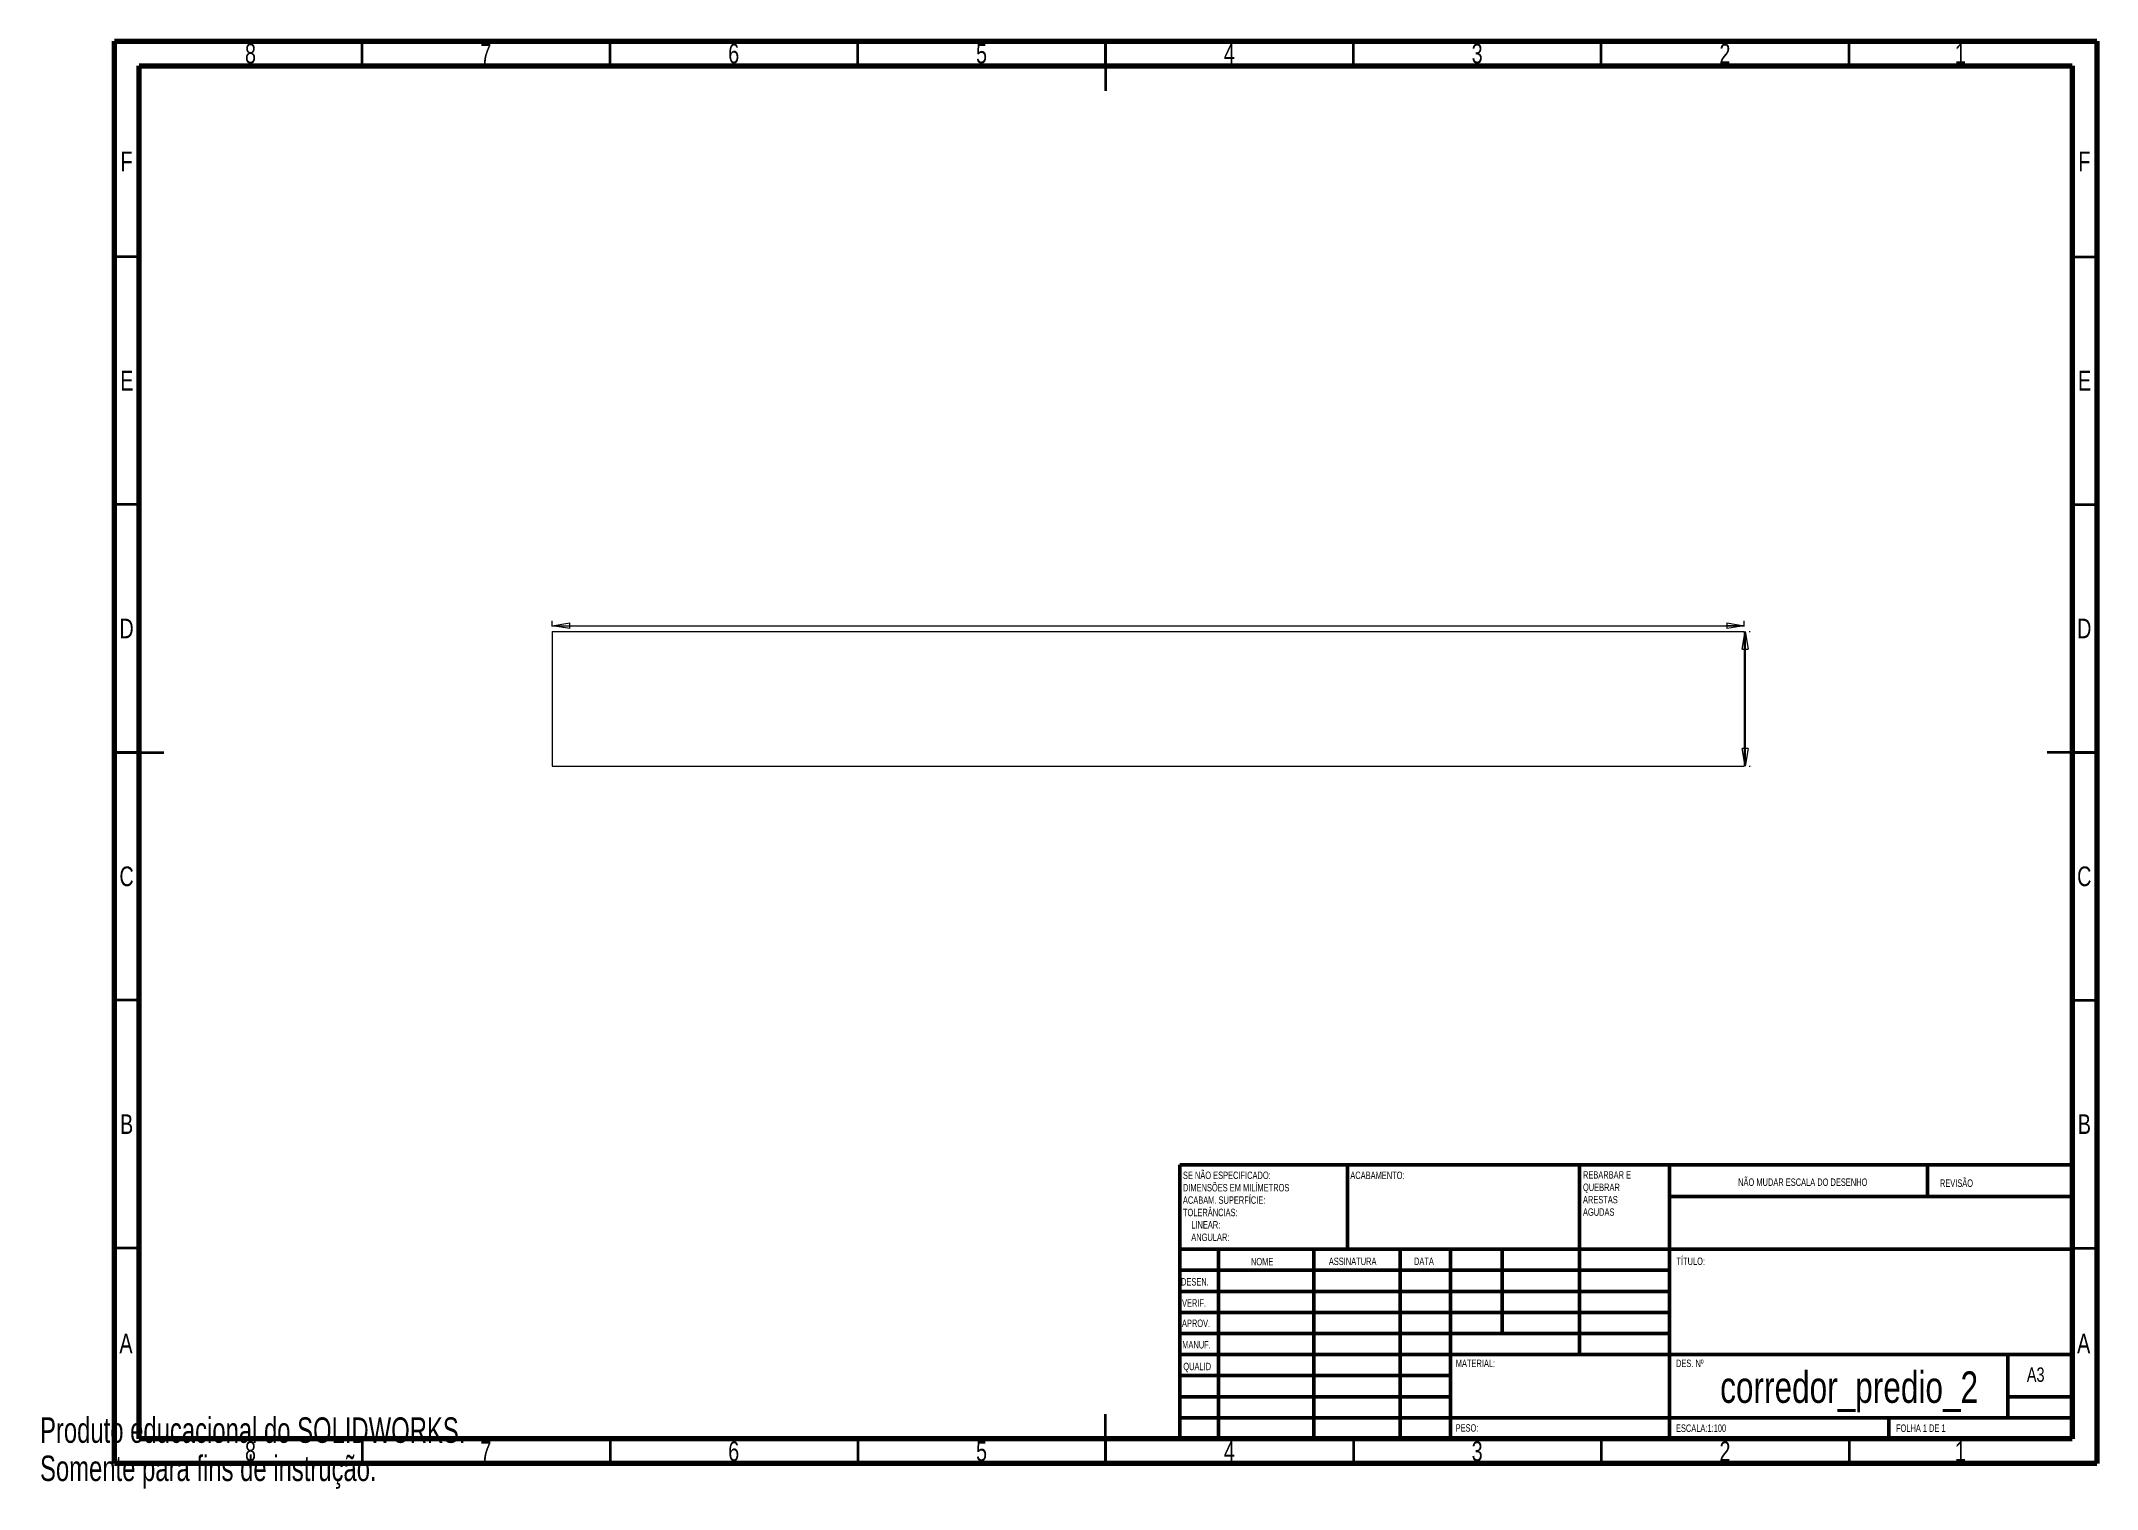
# Model space of a CAD drawing. Header units: millimetres. Extents: x 0 to 415, y 0 to 292.
import ezdxf

# ---------------------------------------------------------------- set-up
doc = ezdxf.new("R2010")
doc.units = ezdxf.units.MM
doc.styles.add('SLDTEXTSTYLE0', font='TXT', dxfattribs={"width": 0.75})
doc.styles.add('SLDTEXTSTYLE1', font='TXT', dxfattribs={"width": 0.6875})
doc.styles.add('SLDTEXTSTYLE2', font='TXT', dxfattribs={"width": 0.7})
doc.dimstyles.new('SLDDIMSTYLE0', dxfattribs={"dimtxt": 0.035, "dimasz": 3.556, "dimexe": 0, "dimexo": 0.0625, "dimgap": 0.00875, "dimtad": 1, "dimlfac": 100, "dimrnd": 1e-09, "dimzin": 12, "dimdsep": 46, "dimtxsty": 'SLDTEXTSTYLE0', "dimblk1": 'CLOSED', "dimblk2": 'CLOSED', "dimsah": 1, "dimcen": 0.09, "dimadec": 0, "dimazin": 3, "dimtfac": 1, "dimtofl": 0, "dimtmove": 0, "dimatfit": 3, "dimldrblk": 'CLOSED', "dimfxl": 1, "dimfrac": 2, "dimtolj": 1, "dimtzin": 12, "dimarcsym": 0})

# ---------------------------------------------------------------- blocks, each defined once
blk = doc.blocks.new('_Closed')
at = {"color": 0, "linetype": 'ByBlock', "lineweight": -2}
for p, q in [((-1, 0.166667), (0, 0)), ((-1, 0.166667), (-1, -0.166667)), ((0, 0), (-1, -0.166667)), ((0, 0), (-1, 0))]:
    blk.add_line(p, q, dxfattribs=at)
blk = doc.blocks.new('_D')
at = {"color": 7, "linetype": 'Continuous', "lineweight": 0}
for p, q in [((344.04, 172.9), (344.04, 145.7)), ((344.86, 172.9), (345.04, 172.9)), ((344.86, 145.7), (345.04, 145.7))]:
    blk.add_line(p, q, dxfattribs=at)
at = {"color": 7, "linetype": 'Continuous', "lineweight": 18, "xscale": 3.556, "yscale": 3.556}
for p, rotation in [((344.04, 172.9), 90), ((344.04, 145.7), 270)]:
    blk.add_blockref('_Closed', p, dxfattribs=dict(at, rotation=rotation))
at = {"color": 7, "linetype": 'Continuous', "lineweight": 18, "insert": (344, 159), "char_height": 0.035, "attachment_point": 1, "rotation": 90, "style": 'SLDTEXTSTYLE0'}
blk.add_mtext('2720,00', dxfattribs=at)
blk = doc.blocks.new('_D_1')
at = {"color": 7, "linetype": 'Continuous', "lineweight": 0}
for p, q in [((103.32, 173.9), (103.32, 175.06)), ((343.86, 173.9), (343.86, 175.06)), ((103.32, 174.06), (343.86, 174.06))]:
    blk.add_line(p, q, dxfattribs=at)
at = {"color": 7, "linetype": 'Continuous', "lineweight": 18, "xscale": 3.556, "yscale": 3.556, "rotation": 180}
blk.add_blockref('_Closed', (103.32, 174.06), dxfattribs=at)
at = {"color": 7, "linetype": 'Continuous', "lineweight": 18, "xscale": 3.556, "yscale": 3.556}
blk.add_blockref('_Closed', (343.86, 174.06), dxfattribs=at)
at = {"color": 7, "linetype": 'Continuous', "lineweight": 18, "insert": (235.55, 174.11), "char_height": 0.035, "attachment_point": 1, "style": 'SLDTEXTSTYLE0'}
blk.add_mtext('24054,00', dxfattribs=at)

msp = doc.modelspace()

# ---------------------------------------------------------------- linework, layer by layer
at = {"color": 7, "linetype": 'Continuous', "lineweight": 70}
for p, q in [((15, 5), (15, 292)), ((15, 292), (415, 292)), ((415, 292), (415, 5)), ((20, 10), (20, 287)), ((20, 287), (410, 287)), ((410, 287), (410, 10)), ((410, 10), (20, 10)), ((415, 5), (15, 5))]:
    msp.add_line(p, q, dxfattribs=at)
at = {"color": 7, "linetype": 'Continuous', "lineweight": 35}
for p, q in [((65, 287), (65, 292)), ((115, 287), (115, 292)), ((165, 287), (165, 292)), ((215, 292), (215, 282)), ((215, 287), (215, 292)), ((265, 287), (265, 292)), ((315, 287), (315, 292)), ((365, 287), (365, 292)), ((20, 248.5), (15, 248.5)), ((410, 248.5), (415, 248.5)), ((20, 198.5), (15, 198.5)), ((410, 198.5), (415, 198.5)), ((15, 148.5), (25, 148.5)), ((20, 148.5), (15, 148.5)), ((415, 148.5), (405, 148.5)), ((410, 148.5), (415, 148.5)), ((20, 98.5), (15, 98.5)), ((410, 98.5), (415, 98.5)), ((20, 48.5), (15, 48.5)), ((410, 48.5), (415, 48.5)), ((215, 5), (215, 15)), ((65, 10), (65, 5)), ((115, 10), (115, 5)), ((165, 10), (165, 5)), ((215, 10), (215, 5)), ((265, 10), (265, 5)), ((315, 10), (315, 5)), ((365, 10), (365, 5))]:
    msp.add_line(p, q, dxfattribs=at)
at = {"color": 7, "linetype": 'Continuous', "lineweight": 18}
for p, q in [((103.31914, 172.89953), (343.85914, 172.89953)), ((103.31914, 172.89953), (103.31914, 145.69953)), ((343.85914, 172.89953), (343.85914, 145.69953)), ((103.31914, 145.69953), (343.85914, 145.69953))]:
    msp.add_line(p, q, dxfattribs=at)
at = {"color": 7, "linetype": 'Continuous', "lineweight": 50}
for p, q in [((230, 65.25), (410, 65.25)), ((230, 65.25), (230, 10)), ((263.8, 48.25), (263.8, 65.25)), ((310.6, 65.25), (310.6, 27)), ((328.8, 65.25), (328.8, 10)), ((380.8, 58.875), (380.8, 65.25)), ((410, 58.875), (328.8, 58.875)), ((410, 48.25), (230, 48.25)), ((237.8, 48.25), (237.8, 10)), ((256.99095, 48.25), (256.99095, 10)), ((274.39893, 48.25), (274.39893, 10)), ((284.6, 10), (284.6, 48.25)), ((295, 31.25), (295, 48.25)), ((328.8, 44), (230, 44)), ((328.8, 39.75), (230, 39.75)), ((328.8, 35.5), (230, 35.5)), ((328.8, 31.25), (230, 31.25)), ((284.6, 27), (230, 27)), ((284.6, 27), (410, 27)), ((397, 14.25), (397, 27)), ((284.6, 22.74993), (230, 22.74993)), ((284.6, 18.5), (230, 18.5)), ((410, 18.5), (397, 18.5)), ((230, 14.25), (410, 14.25)), ((373, 10), (373, 14.25))]:
    msp.add_line(p, q, dxfattribs=at)

# ---------------------------------------------------------------- texts
at = {"color": 7, "linetype": 'Continuous', "lineweight": 0}
for s, insert, char_height, attachment_point, style in [('8', (42.46004, 291.47807), 3.96875, 2, 'SLDTEXTSTYLE0'), ('7', (89.96004, 291.47807), 3.96875, 2, 'SLDTEXTSTYLE0'), ('6', (139.96004, 291.47807), 3.96875, 2, 'SLDTEXTSTYLE0'), ('5', (189.96004, 291.47807), 3.96875, 2, 'SLDTEXTSTYLE0'), ('4', (239.96004, 291.47807), 3.96875, 2, 'SLDTEXTSTYLE0'), ('3', (289.96004, 291.47807), 3.96875, 2, 'SLDTEXTSTYLE0'), ('2', (339.96004, 291.47807), 3.96875, 2, 'SLDTEXTSTYLE0'), ('1', (387.46004, 291.47807), 3.96875, 2, 'SLDTEXTSTYLE0'), ('F', (17.45774, 269.72807), 3.96875, 2, 'SLDTEXTSTYLE0'), ('F', (412.45774, 269.72807), 3.96875, 2, 'SLDTEXTSTYLE0'), ('E', (17.50781, 225.47807), 3.96875, 2, 'SLDTEXTSTYLE0'), ('E', (412.50781, 225.47807), 3.96875, 2, 'SLDTEXTSTYLE0'), ('D', (17.45269, 175.47807), 3.96875, 2, 'SLDTEXTSTYLE0'), ('D', (412.45269, 175.47807), 3.96875, 2, 'SLDTEXTSTYLE0'), ('C', (17.45866, 125.47807), 3.96875, 2, 'SLDTEXTSTYLE0'), ('C', (412.45866, 125.47807), 3.96875, 2, 'SLDTEXTSTYLE0'), ('B', (17.4706, 75.47807), 3.96875, 2, 'SLDTEXTSTYLE0'), ('B', (412.4706, 75.47807), 3.96875, 2, 'SLDTEXTSTYLE0'), ('SE NÃO ESPECIFICADO:', (230.59367, 63.92097), 1.5, 1, 'SLDTEXTSTYLE0'), ('ACABAMENTO:', (264.37129, 63.91927), 1.5, 1, 'SLDTEXTSTYLE0'), ('REBARBAR E', (311.30922, 64.00309), 1.5, 1, 'SLDTEXTSTYLE0'), ('NÃO MUDAR ESCALA DO DESENHO', (342.61464, 62.53299), 1.5, 1, 'SLDTEXTSTYLE0'), ('REVISÃO', (383.32758, 62.33491), 1.5, 1, 'SLDTEXTSTYLE0'), ('ACABAM. SUPERFÍCIE:', (230.59367, 58.92097), 1.5, 1, 'SLDTEXTSTYLE0'), ('DIMENSÕES EM MILÍMETROS', (230.59367, 61.42097), 1.5, 1, 'SLDTEXTSTYLE0'), ('ARESTAS', (311.30922, 59.00309), 1.5, 1, 'SLDTEXTSTYLE0'), ('QUEBRAR', (311.30922, 61.50309), 1.5, 1, 'SLDTEXTSTYLE0'), ('TOLERÂNCIAS:', (230.59367, 56.42097), 1.5, 1, 'SLDTEXTSTYLE0'), ('AGUDAS', (311.30922, 56.50309), 1.5, 1, 'SLDTEXTSTYLE0'), ('ANGULAR:', (232.28117, 51.42097), 1.5, 1, 'SLDTEXTSTYLE0'), ('LINEAR:', (232.28117, 53.92097), 1.5, 1, 'SLDTEXTSTYLE0'), ('NOME', (244.32224, 46.50148), 1.5, 1, 'SLDTEXTSTYLE0'), ('ASSINATURA', (260.03359, 46.56176), 1.5, 1, 'SLDTEXTSTYLE0'), ('DATA', (277.2147, 46.57618), 1.5, 1, 'SLDTEXTSTYLE0'), ('TÍTULO:', (330.16316, 46.57618), 1.5, 1, 'SLDTEXTSTYLE0'), ('DESEN.', (230.21215, 42.42971), 1.5, 1, 'SLDTEXTSTYLE0'), ('VERIF.', (230.41047, 38.15441), 1.5, 1, 'SLDTEXTSTYLE0'), ('APROV.', (230.40172, 34.0643), 1.5, 1, 'SLDTEXTSTYLE0'), ('A', (17.33969, 31.22807), 3.96875, 2, 'SLDTEXTSTYLE0'), ('MANUF.', (230.45519, 29.7337), 1.5, 1, 'SLDTEXTSTYLE0'), ('A', (412.33969, 31.22807), 3.96875, 2, 'SLDTEXTSTYLE0'), ('QUALID', (230.66904, 25.34965), 1.5, 1, 'SLDTEXTSTYLE0'), ('MATERIAL:', (285.64586, 25.98606), 1.5, 1, 'SLDTEXTSTYLE0'), ('DES. Nº', (330.07397, 25.98606), 1.5, 1, 'SLDTEXTSTYLE0'), ('corredor_predio_2', (365.01197, 23.60691), 6.35, 2, 'SLDTEXTSTYLE0'), ('A3', (400.87116, 24.40639), 2.910417, 1, 'SLDTEXTSTYLE0'), ('PESO:', (285.61781, 12.94931), 1.4986, 1, 'SLDTEXTSTYLE0'), ('ESCALA:1:100', (330.07397, 12.90009), 1.5, 1, 'SLDTEXTSTYLE0'), ('FOLHA 1 DE 1', (374.47829, 12.90009), 1.5, 1, 'SLDTEXTSTYLE1'), ('8', (42.46004, 9.47807), 3.96875, 2, 'SLDTEXTSTYLE0'), ('7', (89.96004, 9.47807), 3.96875, 2, 'SLDTEXTSTYLE0'), ('6', (139.96004, 9.47807), 3.96875, 2, 'SLDTEXTSTYLE0'), ('5', (189.96004, 9.47807), 3.96875, 2, 'SLDTEXTSTYLE0'), ('4', (239.96004, 9.47807), 3.96875, 2, 'SLDTEXTSTYLE0'), ('3', (289.96004, 9.47807), 3.96875, 2, 'SLDTEXTSTYLE0'), ('2', (339.96004, 9.47807), 3.96875, 2, 'SLDTEXTSTYLE0'), ('1', (387.46004, 9.47807), 3.96875, 2, 'SLDTEXTSTYLE0')]:
    msp.add_mtext(s, dxfattribs=dict(at, insert=insert, char_height=char_height, attachment_point=attachment_point, style=style))
at = {"color": 7, "linetype": 'Continuous', "char_height": 5.1381, "attachment_point": 1, "style": 'SLDTEXTSTYLE2'}
for s, insert in [('Produto educacional do SOLIDWORKS.', (0, 14.33051)), ('Somente para fins de instrução.', (0, 6.62336))]:
    msp.add_mtext(s, dxfattribs=dict(at, insert=insert))

# ---------------------------------------------------------------- dimensions: what is measured, and where the dimension line sits
at = {"color": 7, "linetype": 'Continuous', "lineweight": 18}
dim = msp.add_linear_dim(base=(343.85914, 174.06376), p1=(103.31914, 172.89953), p2=(343.85914, 172.89953), dimstyle='SLDDIMSTYLE0', dxfattribs=at)
dim.commit()
dim.dimension.update_dxf_attribs({"geometry": '_D_1', "text_midpoint": (235.64774, 174.06376), "dimtype": 160})
dim = msp.add_linear_dim(base=(344.04269, 145.69953), p1=(343.85914, 172.89953), p2=(343.85914, 145.69953), angle=90, dimstyle='SLDDIMSTYLE0', dxfattribs=at)
dim.commit()
dim.dimension.update_dxf_attribs({"geometry": '_D', "text_midpoint": (344.04269, 159.08486), "dimtype": 160})

doc.saveas('drawing.dxf')
